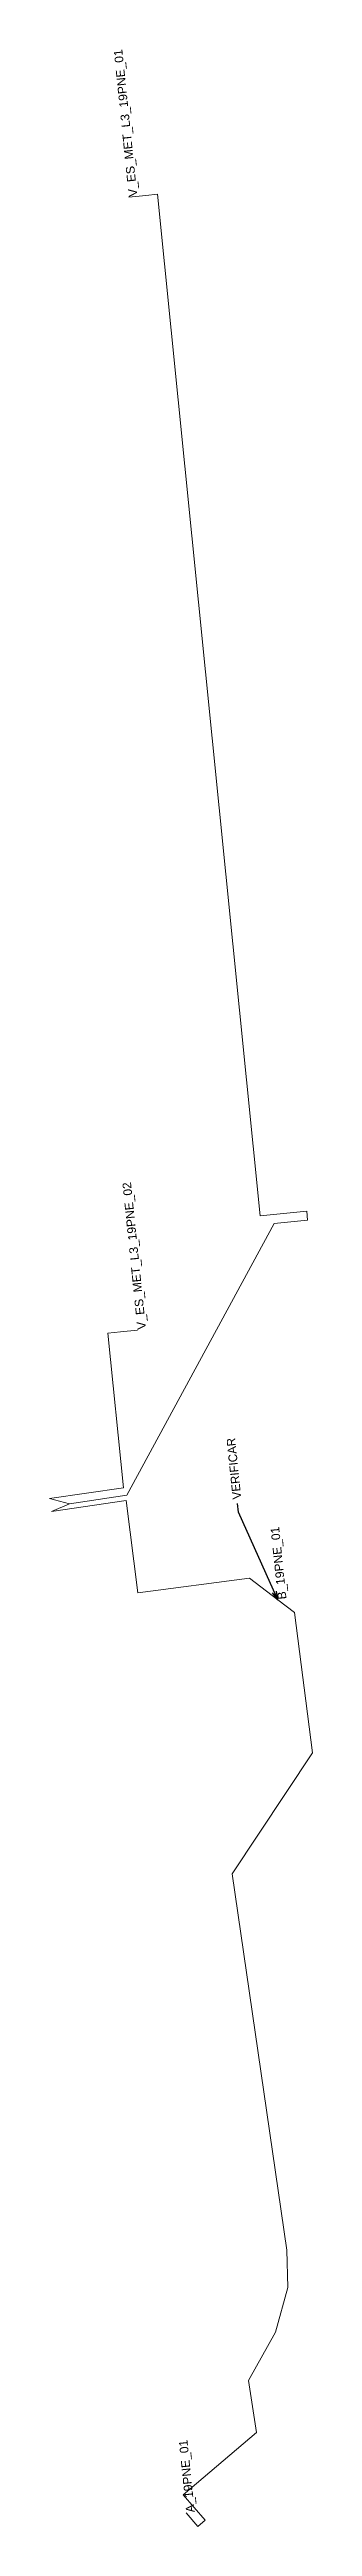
# Model space of a CAD drawing. Header units: metres. Extents: x 428208 to 428223, y 4585447 to 4585591.
import ezdxf
from ezdxf.enums import TextEntityAlignment as Align

# ---------------------------------------------------------------- set-up
doc = ezdxf.new("R2010")
doc.units = ezdxf.units.M
doc.header["$MEASUREMENT"] = 0
doc.layers.get('0').update_dxf_attribs({"color": 251, "true_color": 0x646464})
for name, color, linetype, lineweight, true_color in [('01_A_AccesTren_t', 40, 'Continuous', 0, 0xffd600), ('01_C_AccesExt_t', 251, 'Continuous', 0, 0x646464), ('01_I_Ascensor_l', 251, 'Continuous', 0, 0x646464), ('01_I_BarreraTarifaria_t', 251, 'Continuous', 0, 0x646464), ('01_I_Horitzontal_l', 251, 'Continuous', 0, 0x646464), ('01_I_HoritzontalD_l', 251, 'Continuous', 0, 0x646464), ('01_I_Rampa_l', 251, 'Continuous', 0, 0x646464)]:
    doc.layers.add(name, color=color, linetype=linetype, lineweight=lineweight, true_color=true_color)
doc.styles.add('Style-Arial', font='arial.ttf')
doc.styles.add('Style-ENGINEERING', font='ENGINEERING.shx')
doc.dimstyles.get("Standard").update_dxf_attribs({"dimtxt": 0.18, "dimasz": 0.18, "dimexe": 0.18, "dimexo": 0.0625, "dimgap": 0.09, "dimtad": 0, "dimtih": 1, "dimtoh": 1, "dimdec": 4, "dimzin": 0, "dimdsep": 46, "dimtxsty": 'Standard', "dimcen": 0.09, "dimadec": 0, "dimazin": 0, "dimtfac": 1, "dimtdec": 4, "dimtofl": 0, "dimtmove": 0, "dimatfit": 3, "dimfxl": 1, "dimtolj": 1, "dimtzin": 0, "dimarcsym": 0})

# ---------------------------------------------------------------- blocks, each defined once
blk = doc.blocks.new('TerminatorOpen_0.5')
at = {"color": 0, "linetype": 'ByBlock', "lineweight": -2}
for q in [(-1, 0.25), (-1, 0), (-1, -0.25)]:
    blk.add_line((0, 0), q, dxfattribs=at)

msp = doc.modelspace()

# ---------------------------------------------------------------- linework, layer by layer
at = {"layer": '01_I_Ascensor_l'}
for p, q in [((428222.701773, 4585522.697442, -20), (428222.649696, 4585523.215669, -40)), ((428216.338299, 4585447.00695), (428216.760905, 4585447.36643, -10))]:
    msp.add_line(p, q, dxfattribs=at)
at = {"layer": '01_I_Ascensor_l', "extrusion": (-0.177807741423086, 0.9837467157889612, 0.0250360992259889), "elevation": 4434837.363268, "flags": 128}
msp.add_lwpolyline([(-1236974.253867, -111075.845252), (-1236975.361849, -111085.848388), (-1236974.277751, -111105.854659)], dxfattribs=at)
at = {"layer": '01_I_Horitzontal_l'}
msp.add_line((428215.673854, 4585447.788073), (428216.338299, 4585447.00695), dxfattribs=at)
at = {"layer": '01_I_Horitzontal_l', "flags": 128}
for points, elevation in [([(428222.649696, 4585523.215669), (428219.962936, 4585522.945675), (428214.014852, 4585582.13608), (428213.340379, 4585582.068302)], -40), ([(428208.918799, 4585506.261214), (428212.227674, 4585506.753179), (428220.755936, 4585522.491372), (428222.701773, 4585522.697442)], -20), ([(428207.762899, 4585506.561285), (428212.050041, 4585507.190131), (428211.133538, 4585516.151206), (428211.861678, 4585516.226187)], -40), ([(428219.332969, 4585501.945496), (428212.877223, 4585501.10945), (428212.19119, 4585506.459724), (428207.873028, 4585505.817698)], -10), ([(428216.760905, 4585447.36643), (428215.502239, 4585448.846727), (428219.748006, 4585452.456815), (428219.274963, 4585455.457932), (428220.850307, 4585458.259411), (428221.554215, 4585460.847811), (428221.505813, 4585463.018134), (428218.3406, 4585484.816329), (428222.979632, 4585491.821512)], -10)]:
    msp.add_lwpolyline(points, dxfattribs=dict(at, elevation=elevation))
at = {"layer": '01_I_HoritzontalD_l'}
msp.add_line((428220.983065, 4585500.692421, -10), (428219.332969, 4585501.945496, -10), dxfattribs=at)
at = {"layer": '01_I_HoritzontalD_l', "elevation": -10, "flags": 128}
msp.add_lwpolyline([(428222.979632, 4585491.821512), (428221.933633, 4585499.954868), (428220.983065, 4585500.692421)], dxfattribs=at)
at = {"layer": '01_I_Rampa_l'}
for p, q in [((428213.340379, 4585582.068302, -40), (428212.34983, 4585581.96526, -40)), ((428211.861678, 4585516.226187, -40), (428212.851803, 4585516.327963, -40))]:
    msp.add_line(p, q, dxfattribs=at)

# ---------------------------------------------------------------- texts
at = {"color": 251, "linetype": 'Continuous', "lineweight": 0, "true_color": 0x646464, "insert": (428218.62021, 4585506.523808, -10), "char_height": 0.5, "attachment_point": 4, "rotation": 95.87162777354665, "line_spacing_factor": 1.2, "style": 'Style-ENGINEERING'}
msp.add_mtext('VERIFICAR', dxfattribs=at)
at = {"layer": '01_A_AccesTren_t', "style": 'Style-Arial'}
for s, p in [('V_ES_MET_L3_19PNE_01', (428212.34983, 4585581.96526, -40)), ('V_ES_MET_L3_19PNE_02', (428212.851803, 4585516.327963, -40))]:
    msp.add_text(s, height=0.5, rotation=95.871607, dxfattribs=at).set_placement(p, align=Align.TOP_LEFT)
at = {"layer": '01_C_AccesExt_t', "insert": (428215.673854, 4585447.788073), "char_height": 0.5, "attachment_point": 1, "rotation": 95.87162777354665, "line_spacing_factor": 1.2, "style": 'Style-Arial'}
msp.add_mtext('A_19PNE_01', dxfattribs=at)
at = {"layer": '01_I_BarreraTarifaria_t', "insert": (428220.983065, 4585500.692421, -10), "char_height": 0.5, "attachment_point": 1, "rotation": 95.87162777354665, "line_spacing_factor": 1.2, "style": 'Style-Arial'}
msp.add_mtext('B_19PNE_01', dxfattribs=at)

# ---------------------------------------------------------------- leaders
at = {"annotation_type": 0, "has_hookline": 1, "hookline_direction": 0, "text_width": 4.313492, "horizontal_direction": (-0.1022995920397059, 0.994753634559085, 0)}
msp.add_leader([(428220.983065, 4585500.692421, -10), (428218.696934, 4585505.777743, -10), (428218.645784, 4585506.27512, -10)], dimstyle='Standard', override={"dimtxt": 0.5, "dimasz": 0.5, "dimgap": 0.25, "dimtad": 0, "dimtxsty": 'Style-ENGINEERING', "dimldrblk": 'TerminatorOpen_0.5'}, dxfattribs=at)

doc.saveas('drawing.dxf')
